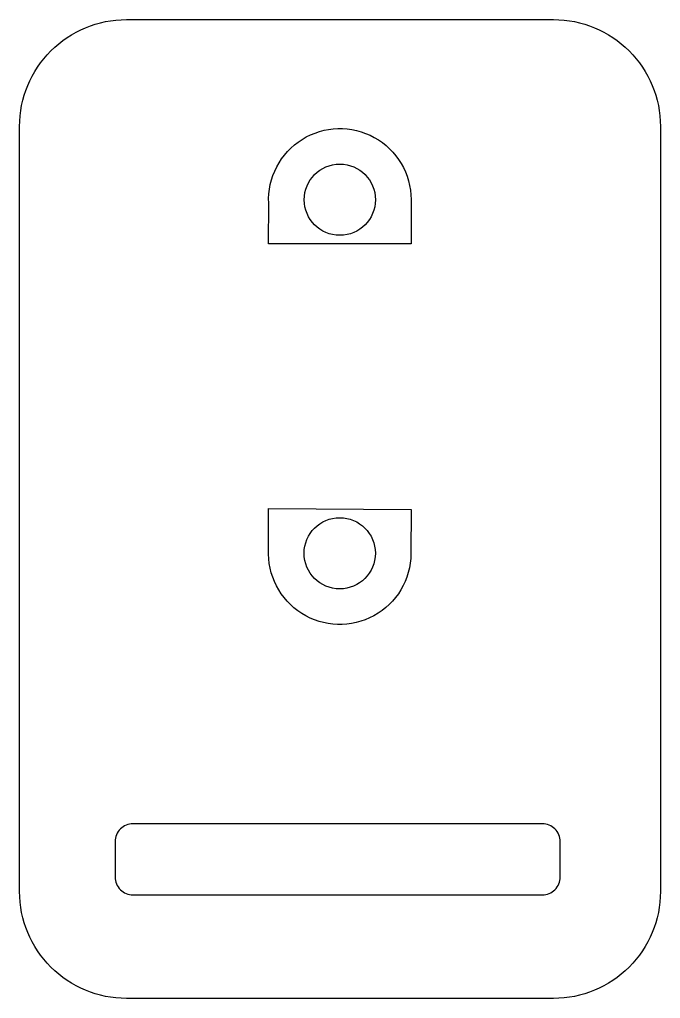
# Model space of a CAD drawing. Header units: millimetres. Extents: x -18 to 18, y -27.5 to 27.5.
import ezdxf

# ---------------------------------------------------------------- set-up
doc = ezdxf.new("R2010")
doc.units = ezdxf.units.MM
doc.layers.get('0').update_dxf_attribs({"linetype": 'CONTINUOUS'})

msp = doc.modelspace()

# ---------------------------------------------------------------- linework, layer by layer
for points in [[(12, -27.5), (-12, -27.5, -0.414214), (-18, -21.5), (-18, 21.5, -0.414214), (-12, 27.5), (12, 27.5, -0.414214), (18, 21.5), (18, -21.5, -0.414214)], [(-4.004, 17.175, -1.024794), (3.991, 17.384), (3.996, 14.9), (-4.015, 14.89)], [(-4.008, 0.02), (4.002, -0.03), (3.985, -2.513, -1.024794), (-4.008, -2.264)], [(11.369, -17.684), (-11.631, -17.684, 0.414214), (-12.631, -18.684), (-12.631, -20.684, 0.414214), (-11.631, -21.684), (11.369, -21.684, 0.414214), (12.369, -20.684), (12.369, -18.684, 0.414214)]]:
    msp.add_lwpolyline(points, format="xyb", close=True)
for centre in [(-0.009, 17.377), (-0.015, -2.487)]:
    msp.add_circle(centre, 2)

doc.saveas('drawing.dxf')
